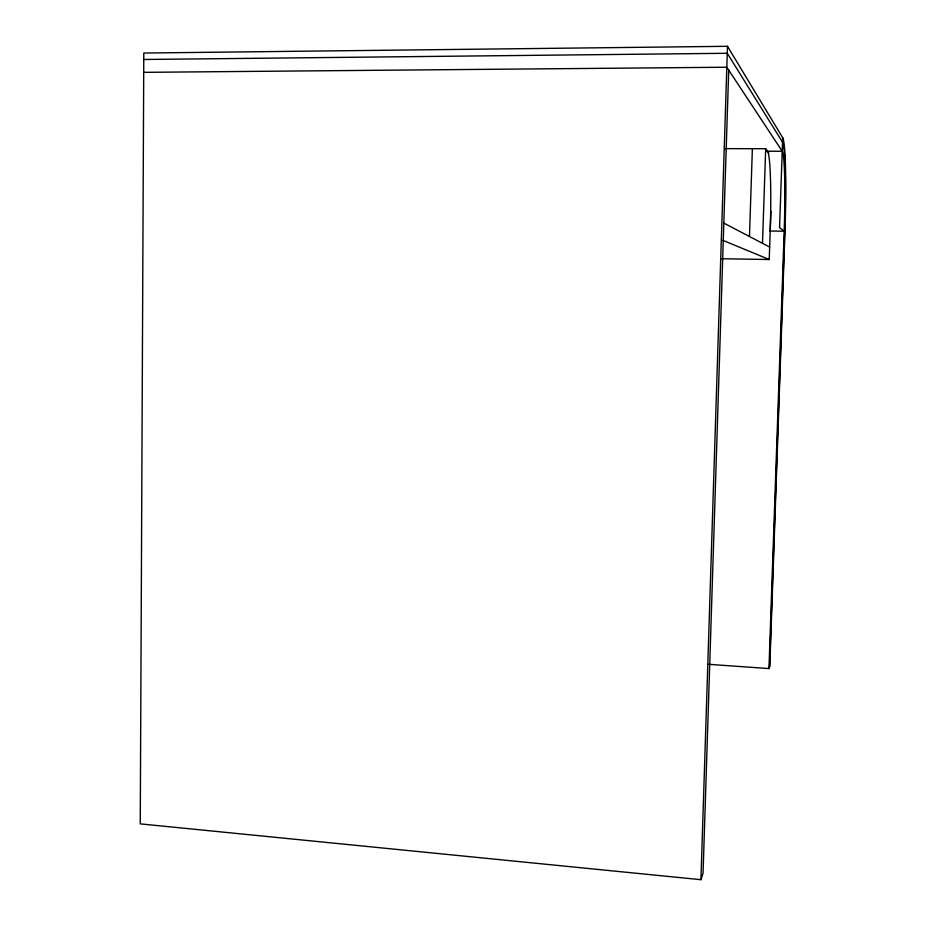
<?xml version="1.0" encoding="UTF-8"?>
<svg xmlns="http://www.w3.org/2000/svg" width="926" height="926" viewBox="0 0 926 926"><rect width="100%" height="100%" fill="white"/><g stroke="black" fill="none" stroke-linecap="round" stroke-linejoin="round"><path stroke-width="1.39" d="M700.936 879.7L727.489 46.3L143.796 53.048L140.254 823.874L700.936 879.7L703.054 873.137L728.716 70.098M749.481 235.968L752.375 148.704M762.492 243.318L765.686 148.727L724.931 148.646M721.585 258.724L769.228 259.523L770.883 211.163M727.489 46.3L782.678 137.696L779.565 227.738L784.947 231.789L769.819 665.875L768.95 668.572L708.483 664.301M768.95 668.572L784.172 231.211A76.418 4.943 -88.2 0 0 782.215 151.251L726.829 67.228L143.704 72.344M769.529 666.778L784.692 231.604A85.435 5.521 -88.2 0 0 782.528 142.21L727.269 53.28L143.762 59.484M766.334 151.216L782.215 151.251M769.737 231.025L784.172 231.211M722.847 240.32L769.228 259.523M723.866 223.12L769.656 247.068M765.686 148.727L768.8 152.859M767.561 151.216A76.268 5.591 -88.3 0 1 770.2 231.037M782.678 137.696A89.938 5.822 -88.2 0 1 784.947 231.789"/></g></svg>
